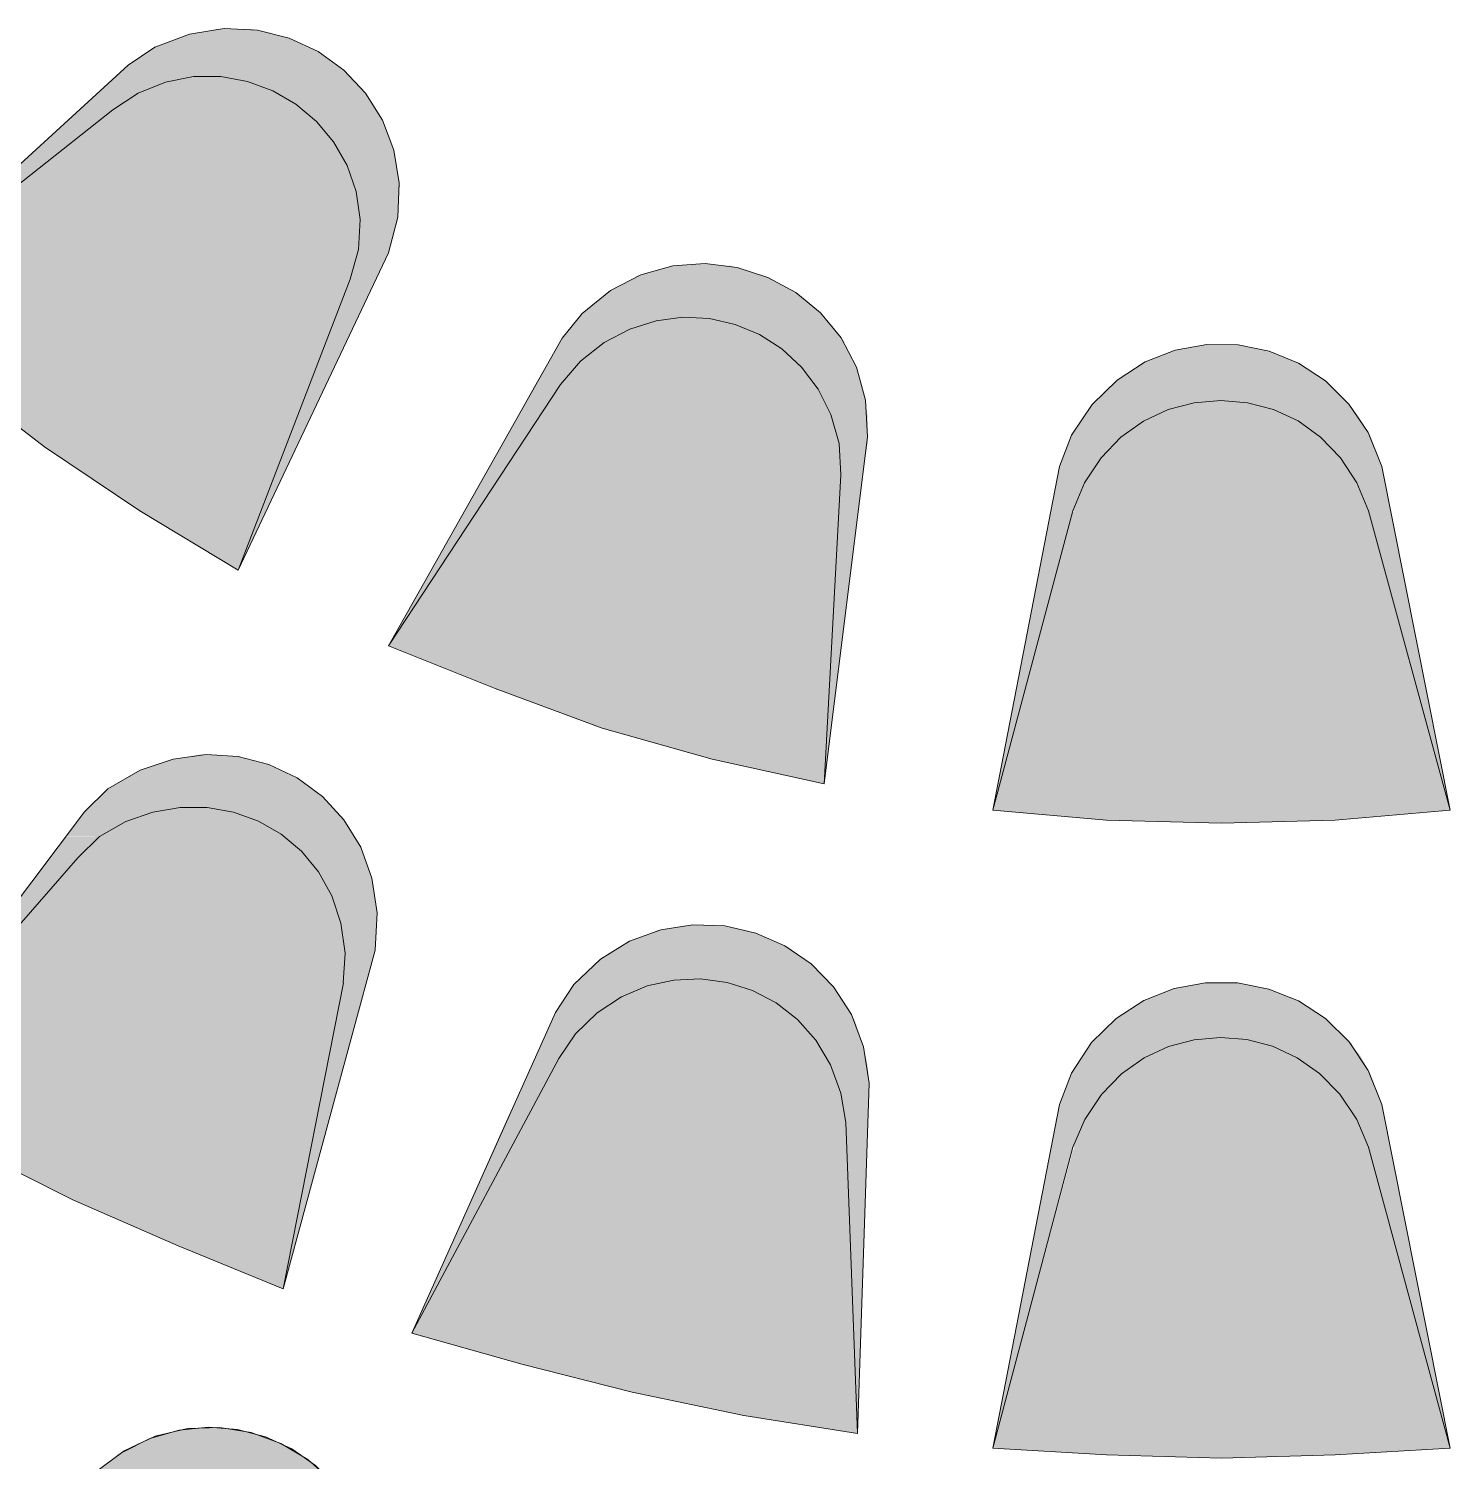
# Model space of a CAD drawing. Extents: x 0 to 245, y -13 to 205.
# Drawn here: x 136.17 to 162.16, y 55.71 to 81.9 of the extents above; entities that cross this region are included whole.
import ezdxf

# ---------------------------------------------------------------- set-up
doc = ezdxf.new("R2010")
doc.units = 0
doc.layers.add('FILL', color=8, linetype='Continuous')
doc.layers.add('GEOMETRY', color=7, linetype='Continuous')

msp = doc.modelspace()

# ---------------------------------------------------------------- hatches: boundary and pattern name
at = {"layer": 'FILL'}
for points in [[(140.001, 72.001), (142.748, 77.8), (142.917, 78.452), (142.946, 79.082), (142.849, 79.677), (142.639, 80.225), (142.329, 80.716), (141.932, 81.138), (141.462, 81.479), (140.931, 81.727), (140.354, 81.87), (139.744, 81.898), (139.113, 81.798), (138.475, 81.559), (137.987, 81.23)], [(138.964, 81.739), (138.475, 81.558), (141.283, 81.558)], [(139.054, 81.771), (138.963, 81.74), (140.886, 81.74)], [(138.964, 81.739), (140.887, 81.739), (141.283, 81.558)], [(139.603, 81.89), (139.054, 81.771), (140.703, 81.771)], [(139.054, 81.771), (140.702, 81.771), (140.886, 81.74)], [(139.665, 81.89), (139.603, 81.89), (140.276, 81.89)], [(139.603, 81.89), (140.276, 81.89), (140.703, 81.771)], [(138.384, 81.499), (137.988, 81.229), (141.801, 81.229)], [(138.474, 81.559), (138.383, 81.498), (141.434, 81.498)], [(138.384, 81.499), (141.435, 81.499), (141.801, 81.229)], [(138.474, 81.559), (141.283, 81.559), (141.434, 81.498)], [(133.225, 76.87), (137.987, 81.229)], [(137.987, 81.23), (137.894, 81.14), (141.923, 81.14)], [(137.987, 81.23), (141.8, 81.23), (141.923, 81.14)], [(137.651, 80.929), (137.436, 80.718), (138.17, 80.718)], [(137.743, 81.019), (137.651, 80.929), (138.687, 80.929)], [(137.651, 80.929), (138.687, 80.929), (138.17, 80.718)], [(142.045, 77.321), (142.199, 77.862), (142.228, 78.409), (142.155, 78.923), (141.991, 79.398), (141.745, 79.828), (141.43, 80.203), (141.056, 80.518), (140.633, 80.764), (140.173, 80.935), (139.685, 81.023), (139.182, 81.021), (138.673, 80.922), (138.17, 80.717), (137.712, 80.416)], [(137.894, 81.14), (137.743, 81.019), (142.044, 81.019)], [(137.743, 81.019), (139.238, 81.019), (138.687, 80.929)], [(137.894, 81.14), (141.922, 81.14), (142.044, 81.019)], [(138.659, 80.929), (138.597, 80.898), (140.306, 80.898)], [(139.147, 81.019), (138.659, 80.929), (140.214, 80.929)], [(138.659, 80.929), (140.215, 80.929), (140.306, 80.898)], [(139.208, 81.019), (139.147, 81.019), (139.757, 81.019)], [(139.147, 81.019), (139.756, 81.019), (140.214, 80.929)], [(139.238, 81.019), (142.045, 81.019)], [(139.238, 81.019), (142.045, 81.019)], [(139.787, 81.019), (140.337, 80.869), (142.168, 80.869)], [(139.787, 81.019), (142.045, 81.019), (142.168, 80.869)], [(137.437, 80.718), (137.101, 80.416), (137.711, 80.416)], [(137.437, 80.718), (138.169, 80.718), (137.711, 80.416)], [(138.139, 80.718), (138.078, 80.657), (140.826, 80.657)], [(138.597, 80.898), (138.139, 80.718), (140.733, 80.718)], [(138.139, 80.718), (140.733, 80.718), (140.826, 80.657)], [(138.597, 80.898), (140.306, 80.898), (140.733, 80.718)], [(140.337, 80.868), (140.764, 80.687), (142.351, 80.687)], [(140.337, 80.868), (142.168, 80.868), (142.351, 80.687)], [(140.763, 80.688), (140.855, 80.658), (142.381, 80.658)], [(140.763, 80.688), (142.35, 80.688), (142.381, 80.658)], [(133.225, 76.87), (137.711, 80.416)], [(137.101, 80.416), (133.714, 77.321), (133.805, 77.321)], [(137.101, 80.416), (137.711, 80.416), (133.805, 77.321)], [(138.079, 80.657), (137.682, 80.386), (141.222, 80.386)], [(138.079, 80.657), (140.826, 80.657), (141.222, 80.386)], [(140.855, 80.657), (141.312, 80.327), (142.565, 80.327)], [(140.855, 80.657), (142.381, 80.657), (142.565, 80.327)], [(137.59, 80.357), (137.102, 79.937), (141.68, 79.937)], [(137.681, 80.387), (137.589, 80.357), (141.283, 80.357)], [(137.59, 80.357), (141.283, 80.357), (141.68, 79.937)], [(137.681, 80.387), (141.221, 80.387), (141.283, 80.357)], [(141.313, 80.327), (141.434, 80.177), (142.656, 80.177)], [(141.313, 80.327), (142.565, 80.327), (142.656, 80.177)], [(141.434, 80.177), (141.679, 79.937), (142.747, 79.937)], [(141.434, 80.177), (142.656, 80.177), (142.747, 79.937)], [(137.101, 79.937), (136.492, 79.486), (141.955, 79.486)], [(137.101, 79.937), (141.679, 79.937), (141.955, 79.486)], [(141.679, 79.937), (141.862, 79.606), (142.87, 79.606)], [(141.679, 79.937), (142.747, 79.937), (142.87, 79.606)], [(136.492, 79.486), (135.85, 78.945), (142.137, 78.945)], [(136.492, 79.486), (141.955, 79.486), (142.137, 78.945)], [(141.862, 79.606), (141.955, 79.458), (142.871, 79.458)], [(141.862, 79.606), (142.871, 79.606), (142.871, 79.458)], [(141.955, 79.457), (142.137, 79.005), (142.961, 79.005)], [(141.955, 79.457), (142.871, 79.457), (142.961, 79.005)], [(135.85, 78.945), (135.178, 78.403), (142.227, 78.403)], [(135.85, 78.945), (142.136, 78.945), (142.227, 78.403)], [(142.136, 79.005), (142.136, 78.944), (142.931, 78.944)], [(142.136, 79.005), (142.96, 79.005), (142.931, 78.944)], [(142.136, 78.945), (142.227, 78.403), (142.9, 78.403)], [(142.136, 78.945), (142.931, 78.945), (142.9, 78.403)], [(135.178, 78.403), (134.476, 77.863), (142.199, 77.863)], [(135.178, 78.403), (142.227, 78.403), (142.199, 77.863)], [(142.23, 78.403), (142.199, 77.863), (142.748, 77.863)], [(142.23, 78.403), (142.9, 78.403)], [(142.23, 78.403), (142.9, 78.403)], [(142.23, 78.403), (142.9, 78.403), (142.748, 77.863)], [(134.476, 77.863), (133.805, 77.322), (142.044, 77.322)], [(134.476, 77.863), (142.199, 77.863), (142.044, 77.322)], [(142.199, 77.803), (142.045, 77.322), (142.503, 77.322)], [(142.199, 77.863), (142.199, 77.803), (142.748, 77.803)], [(142.199, 77.863), (142.748, 77.863), (142.748, 77.803)], [(142.199, 77.803), (142.748, 77.803), (142.503, 77.322)], [(150.714, 68.093), (151.507, 74.436), (151.469, 75.107), (151.302, 75.713), (151.022, 76.248), (150.647, 76.704), (150.194, 77.074), (149.68, 77.352), (149.123, 77.531), (148.539, 77.603), (147.947, 77.562), (147.362, 77.4), (146.804, 77.112), (146.288, 76.69), (145.922, 76.239)], [(147.844, 77.532), (147.294, 77.38), (149.615, 77.38)], [(147.905, 77.562), (147.844, 77.533), (149.126, 77.533)], [(147.844, 77.532), (149.125, 77.532), (149.615, 77.38)], [(148.515, 77.591), (147.905, 77.562), (149.003, 77.562)], [(147.905, 77.562), (149.004, 77.562), (149.126, 77.533)], [(133.805, 77.321), (133.225, 76.87), (141.892, 76.87)], [(133.805, 77.321), (142.044, 77.321), (141.892, 76.87)], [(140.001, 72.001), (142.045, 77.321)], [(142.045, 77.321), (141.893, 76.87), (142.289, 76.87)], [(142.045, 77.321), (142.503, 77.321), (142.289, 76.87)], [(147.264, 77.351), (146.777, 77.08), (150.163, 77.08)], [(147.264, 77.351), (149.705, 77.351), (150.163, 77.08)], [(147.295, 77.38), (147.265, 77.351), (149.706, 77.351)], [(147.295, 77.38), (149.615, 77.38), (149.706, 77.351)], [(146.715, 77.052), (146.288, 76.69), (150.653, 76.69)], [(146.777, 77.079), (146.715, 77.052), (150.225, 77.052)], [(146.715, 77.052), (150.226, 77.052), (150.653, 76.69)], [(146.777, 77.079), (150.164, 77.079), (150.225, 77.052)], [(133.225, 76.87), (134.812, 75.517), (136.459, 74.255), (138.2, 73.082), (140, 72.001)], [(133.225, 76.87), (134.812, 75.517), (141.343, 75.517)], [(133.225, 76.87), (141.892, 76.87), (141.343, 75.517)], [(141.892, 76.87), (142.288, 76.87), (140, 72.001)], [(151.018, 73.743), (150.989, 74.315), (150.834, 74.844), (150.6, 75.31), (150.297, 75.712), (149.936, 76.046), (149.528, 76.307), (149.084, 76.493), (148.614, 76.599), (148.129, 76.622), (147.64, 76.56), (147.158, 76.407), (146.694, 76.161), (146.257, 75.817), (145.891, 75.396)], [(146.196, 76.57), (146.074, 76.42), (147.174, 76.42)], [(146.228, 76.628), (146.196, 76.569), (147.722, 76.569)], [(146.196, 76.57), (147.722, 76.57), (147.174, 76.42)], [(146.258, 76.66), (146.228, 76.628), (150.714, 76.628)], [(146.228, 76.628), (148.272, 76.628), (147.722, 76.569)], [(146.288, 76.69), (146.258, 76.661), (150.683, 76.661)], [(146.258, 76.66), (150.683, 76.66), (150.714, 76.628)], [(146.288, 76.69), (150.653, 76.69), (150.683, 76.661)], [(147.662, 76.57), (147.142, 76.389), (149.309, 76.389)], [(148.241, 76.628), (147.662, 76.569), (148.76, 76.569)], [(147.662, 76.57), (148.79, 76.57)], [(147.662, 76.57), (148.79, 76.57)], [(147.662, 76.57), (148.79, 76.57), (149.309, 76.389)], [(148.272, 76.628), (148.668, 76.569), (150.743, 76.569)], [(148.272, 76.628), (150.713, 76.628), (150.743, 76.569)], [(148.668, 76.57), (150.775, 76.57)], [(148.668, 76.57), (150.775, 76.57)], [(148.822, 76.57), (149.341, 76.389), (150.897, 76.389)], [(148.822, 76.57), (150.775, 76.57), (150.897, 76.389)], [(142.748, 70.616), (145.922, 76.238)], [(145.922, 76.238), (145.861, 76.147), (146.685, 76.147)], [(146.074, 76.419), (145.922, 76.238), (146.806, 76.238)], [(145.922, 76.238), (146.807, 76.238), (146.685, 76.147)], [(146.074, 76.419), (147.174, 76.419), (146.806, 76.238)], [(147.142, 76.389), (146.655, 76.148), (149.797, 76.148)], [(147.142, 76.389), (149.34, 76.389)], [(147.142, 76.389), (149.34, 76.389)], [(147.142, 76.389), (149.34, 76.389), (149.797, 76.148)], [(149.341, 76.389), (149.737, 76.179), (151.08, 76.179)], [(149.341, 76.389), (150.898, 76.389), (151.08, 76.179)], [(145.861, 76.148), (145.677, 75.818), (146.257, 75.818)], [(145.861, 76.148), (146.684, 76.148), (146.257, 75.818)], [(146.623, 76.118), (146.227, 75.788), (150.226, 75.788)], [(146.655, 76.148), (146.623, 76.119), (149.829, 76.119)], [(146.623, 76.118), (149.829, 76.118), (150.226, 75.788)], [(146.655, 76.148), (149.798, 76.148), (149.829, 76.119)], [(149.737, 76.179), (149.829, 76.118), (151.08, 76.118)], [(149.737, 76.179), (151.08, 76.179), (151.08, 76.118)], [(149.829, 76.118), (150.256, 75.759), (151.263, 75.759)], [(149.829, 76.118), (151.08, 76.118), (151.263, 75.759)], [(162.159, 67.611), (160.908, 73.894), (160.655, 74.513), (160.305, 75.036), (159.876, 75.46), (159.385, 75.783), (158.848, 76.003), (158.282, 76.117), (157.705, 76.124), (157.132, 76.02), (156.582, 75.805), (156.07, 75.475), (155.614, 75.029), (155.231, 74.465), (155.016, 73.894)], [(157.062, 75.999), (156.481, 75.759), (159.441, 75.759)], [(157.062, 75.999), (158.862, 75.999), (159.441, 75.759)], [(157.672, 76.118), (157.063, 75.998), (158.862, 75.998)], [(157.672, 76.118), (158.283, 76.118), (158.862, 75.998)], [(145.677, 75.818), (145.433, 75.397), (145.891, 75.397)], [(145.677, 75.818), (146.257, 75.818), (145.891, 75.397)], [(146.228, 75.759), (145.861, 75.337), (150.591, 75.337)], [(146.228, 75.788), (146.228, 75.759), (150.255, 75.759)], [(146.228, 75.788), (150.225, 75.788), (150.255, 75.759)], [(146.228, 75.759), (150.255, 75.759), (150.591, 75.337)], [(150.255, 75.759), (150.346, 75.638), (151.323, 75.638)], [(150.255, 75.759), (151.262, 75.759), (151.323, 75.638)], [(156.481, 75.759), (155.994, 75.397), (159.93, 75.397)], [(156.481, 75.759), (159.441, 75.759), (159.93, 75.397)], [(134.813, 75.518), (136.459, 74.255), (140.855, 74.255)], [(134.813, 75.518), (141.343, 75.518), (140.855, 74.255)], [(150.346, 75.638), (150.591, 75.337), (151.414, 75.337)], [(150.346, 75.638), (151.324, 75.638), (151.414, 75.337)], [(142.748, 70.616), (145.892, 75.396)], [(145.433, 75.397), (144.516, 73.744), (144.823, 73.744)], [(145.433, 75.397), (145.891, 75.397), (144.823, 73.744)], [(145.861, 75.337), (145.525, 74.825), (150.836, 74.825)], [(145.861, 75.337), (150.591, 75.337)], [(145.861, 75.337), (150.591, 75.337)], [(145.861, 75.337), (150.591, 75.337), (150.836, 74.825)], [(150.591, 75.337), (150.742, 75.036), (151.475, 75.036)], [(150.591, 75.337), (151.414, 75.337), (151.475, 75.036)], [(155.994, 75.397), (155.687, 75.096), (160.236, 75.096)], [(155.994, 75.397), (159.931, 75.397), (160.236, 75.096)], [(150.743, 75.036), (150.836, 74.825), (151.507, 74.825)], [(150.743, 75.036), (151.475, 75.036), (151.507, 74.825)], [(160.663, 73.082), (160.45, 73.593), (160.15, 74.055), (159.787, 74.433), (159.375, 74.727), (158.924, 74.936), (158.449, 75.061), (157.961, 75.103), (157.474, 75.06), (156.999, 74.934), (156.548, 74.724), (156.136, 74.431), (155.774, 74.054), (155.474, 73.593), (155.261, 73.082)], [(155.566, 74.976), (155.444, 74.765), (156.633, 74.765)], [(155.688, 75.096), (155.566, 74.976), (157.154, 74.976)], [(155.566, 74.976), (157.123, 74.976)], [(155.566, 74.976), (157.154, 74.976), (157.123, 74.976)], [(155.566, 74.976), (157.123, 74.976), (156.633, 74.765)], [(155.688, 75.096), (157.671, 75.096), (157.154, 74.976)], [(157.123, 74.976), (156.665, 74.765), (159.29, 74.765)], [(157.183, 74.976), (157.122, 74.976), (158.8, 74.976)], [(157.123, 74.976), (158.801, 74.976), (159.29, 74.765)], [(157.183, 74.976), (158.8, 74.976)], [(157.672, 75.096), (157.184, 74.976), (158.772, 74.976)], [(158.221, 75.096), (157.671, 75.096), (158.251, 75.096)], [(157.672, 75.096), (158.252, 75.096), (158.772, 74.976)], [(158.252, 75.096), (158.801, 74.976), (160.358, 74.976)], [(158.252, 75.096), (160.236, 75.096), (160.358, 74.976)], [(158.801, 74.976), (160.359, 74.976)], [(158.801, 74.976), (160.359, 74.976)], [(158.832, 74.976), (159.29, 74.765), (160.51, 74.765)], [(158.832, 74.976), (160.358, 74.976), (160.51, 74.765)], [(145.525, 74.825), (145.189, 74.315), (150.989, 74.315)], [(145.525, 74.825), (150.836, 74.825), (150.989, 74.315)], [(150.836, 74.825), (150.958, 74.435), (151.507, 74.435)], [(150.836, 74.825), (151.507, 74.825), (151.507, 74.435)], [(155.444, 74.765), (155.231, 74.464), (156.176, 74.464)], [(155.444, 74.765), (156.633, 74.765), (156.176, 74.464)], [(156.603, 74.737), (156.176, 74.465), (159.747, 74.465)], [(156.665, 74.765), (156.603, 74.737), (159.32, 74.737)], [(156.603, 74.737), (159.32, 74.737), (159.747, 74.465)], [(156.665, 74.765), (159.29, 74.765), (159.32, 74.737)], [(159.29, 74.765), (159.747, 74.464), (160.694, 74.464)], [(159.29, 74.765), (160.51, 74.765), (160.694, 74.464)], [(150.958, 74.436), (150.989, 74.316), (151.507, 74.316)], [(150.958, 74.436), (151.507, 74.436), (151.507, 74.316)], [(155.231, 74.464), (155.078, 74.074), (155.78, 74.074)], [(155.231, 74.464), (156.176, 74.464)], [(155.231, 74.464), (156.176, 74.464)], [(155.231, 74.464), (156.176, 74.464), (155.78, 74.074)], [(156.146, 74.436), (155.78, 74.075), (160.143, 74.075)], [(156.176, 74.464), (156.146, 74.436), (159.777, 74.436)], [(156.146, 74.436), (159.777, 74.436), (160.143, 74.075)], [(156.176, 74.464), (159.746, 74.464), (159.777, 74.436)], [(159.747, 74.464), (160.694, 74.464)], [(159.747, 74.464), (160.694, 74.464)], [(159.778, 74.464), (160.143, 74.074), (160.846, 74.074)], [(159.778, 74.464), (160.694, 74.464), (160.846, 74.074)], [(136.46, 74.255), (138.2, 73.082), (140.398, 73.082)], [(136.46, 74.255), (140.856, 74.255), (140.398, 73.082)], [(145.189, 74.316), (144.823, 73.744), (151.018, 73.744)], [(145.189, 74.316), (150.989, 74.316), (151.018, 73.744)], [(150.989, 74.316), (151.018, 73.744), (151.415, 73.744)], [(150.989, 74.316), (151.507, 74.316), (151.415, 73.744)], [(153.795, 67.611), (155.017, 73.894)], [(155.016, 73.894), (154.955, 73.593), (155.473, 73.593)], [(155.078, 74.074), (155.016, 73.893), (155.659, 73.893)], [(155.016, 73.894), (155.659, 73.894), (155.473, 73.593)], [(155.078, 74.074), (155.78, 74.074), (155.659, 73.893)], [(155.749, 74.015), (155.474, 73.593), (160.45, 73.593)], [(155.78, 74.074), (155.749, 74.014), (160.175, 74.014)], [(155.749, 74.015), (160.175, 74.015), (160.45, 73.593)], [(155.78, 74.074), (160.143, 74.074), (160.175, 74.014)], [(160.143, 74.074), (160.266, 73.893), (160.908, 73.893)], [(160.143, 74.074), (160.846, 74.074), (160.908, 73.893)], [(160.266, 73.894), (160.45, 73.593), (160.967, 73.593)], [(160.266, 73.894), (160.908, 73.894), (160.967, 73.593)], [(144.517, 73.743), (144.823, 73.743), (142.747, 70.616)], [(144.823, 73.743), (142.748, 70.616), (150.836, 70.616)], [(144.823, 73.743), (151.018, 73.743), (150.836, 70.616)], [(150.714, 68.093), (151.019, 73.743)], [(151.018, 73.743), (150.835, 70.616), (151.018, 70.616)], [(151.018, 73.743), (151.414, 73.743), (151.018, 70.616)], [(154.956, 73.593), (154.865, 73.082), (155.261, 73.082)], [(154.956, 73.593), (155.474, 73.593), (155.261, 73.082)], [(155.473, 73.593), (155.444, 73.564), (160.48, 73.564)], [(155.473, 73.593), (160.45, 73.593), (160.48, 73.564)], [(160.45, 73.593), (160.663, 73.082), (161.059, 73.082)], [(160.45, 73.593), (160.968, 73.593), (161.059, 73.082)], [(155.444, 73.564), (155.292, 73.083), (160.663, 73.083)], [(155.444, 73.564), (160.48, 73.564), (160.663, 73.083)], [(138.2, 73.082), (140.398, 73.082), (140.001, 72.001)], [(153.795, 67.611), (155.261, 73.083)], [(154.865, 73.082), (155.261, 73.082), (153.795, 67.61)], [(155.292, 73.082), (155.261, 73.052), (160.663, 73.052)], [(155.292, 73.082), (160.663, 73.082), (160.663, 73.052)], [(162.159, 67.611), (160.663, 73.083)], [(160.663, 73.082), (161.059, 73.082), (162.159, 67.61)], [(155.26, 73.052), (153.794, 67.611), (162.158, 67.611)], [(155.26, 73.052), (160.662, 73.052), (162.158, 67.611)], [(142.748, 70.616), (144.701, 69.837), (146.655, 69.114), (148.668, 68.544), (150.714, 68.093)], [(142.748, 70.616), (144.701, 69.837), (150.805, 69.837)], [(142.748, 70.616), (150.836, 70.616), (150.805, 69.837)], [(150.836, 70.616), (151.019, 70.616), (150.714, 68.093)], [(144.701, 69.837), (146.655, 69.114), (150.775, 69.114)], [(144.701, 69.837), (150.805, 69.837), (150.775, 69.114)], [(146.655, 69.114), (148.668, 68.544), (150.743, 68.544)], [(146.655, 69.114), (150.775, 69.114), (150.743, 68.544)], [(140.826, 58.863), (142.504, 65.055), (142.539, 65.738), (142.446, 66.368), (142.24, 66.938), (141.934, 67.438), (141.543, 67.862), (141.082, 68.201), (140.563, 68.447), (140.002, 68.592), (139.413, 68.628), (138.811, 68.547), (138.208, 68.341), (137.62, 68.001), (137.193, 67.582)], [(139.33, 68.634), (139.147, 68.603), (139.94, 68.603)], [(138.507, 68.452), (138.139, 68.304), (140.826, 68.304)], [(138.719, 68.515), (138.506, 68.453), (140.549, 68.453)], [(138.507, 68.452), (140.549, 68.452), (140.826, 68.304)], [(139.147, 68.603), (138.719, 68.515), (140.214, 68.515)], [(138.719, 68.515), (140.214, 68.515), (140.549, 68.453)], [(139.147, 68.603), (139.941, 68.603), (140.214, 68.515)], [(148.668, 68.544), (150.743, 68.544), (150.714, 68.093)], [(137.926, 68.183), (137.62, 68.001), (141.344, 68.001)], [(138.139, 68.304), (137.925, 68.183), (141.099, 68.183)], [(137.926, 68.183), (141.1, 68.183), (141.344, 68.001)], [(138.139, 68.304), (140.826, 68.304), (141.099, 68.183)], [(137.62, 68.001), (137.437, 67.823), (141.588, 67.823)], [(137.62, 68.001), (141.344, 68.001), (141.588, 67.823)], [(133.317, 62.441), (137.193, 67.583)], [(141.922, 64.455), (141.954, 64.997), (141.879, 65.549), (141.714, 66.047), (141.47, 66.486), (141.158, 66.863), (140.788, 67.172), (140.37, 67.411), (139.916, 67.575), (139.436, 67.66), (138.941, 67.663), (138.441, 67.578), (137.946, 67.402), (137.467, 67.13), (137.07, 66.739)], [(137.193, 67.582), (137.071, 67.401), (137.956, 67.401)], [(137.224, 67.582), (137.193, 67.582), (138.413, 67.582)], [(137.193, 67.582), (138.414, 67.582), (137.956, 67.401)], [(137.224, 67.582), (138.474, 67.582), (138.413, 67.582)], [(137.254, 67.642), (137.225, 67.581), (138.475, 67.581)], [(137.285, 67.671), (137.254, 67.642), (138.841, 67.642)], [(137.254, 67.642), (138.841, 67.642), (138.475, 67.581)], [(137.437, 67.823), (137.285, 67.671), (141.709, 67.671)], [(137.285, 67.671), (139.025, 67.671), (138.841, 67.642)], [(137.437, 67.823), (141.587, 67.823), (141.709, 67.671)], [(138.444, 67.582), (138.26, 67.522), (140.092, 67.522)], [(138.872, 67.642), (138.444, 67.581), (139.849, 67.581)], [(138.444, 67.582), (139.848, 67.582), (140.092, 67.522)], [(138.994, 67.671), (138.872, 67.642), (139.543, 67.642)], [(138.872, 67.642), (139.543, 67.642), (139.849, 67.581)], [(139.025, 67.671), (139.574, 67.642), (141.74, 67.642)], [(139.025, 67.671), (141.71, 67.671), (141.74, 67.642)], [(139.574, 67.642), (140.122, 67.523), (141.862, 67.523)], [(139.574, 67.642), (141.74, 67.642), (141.862, 67.523)], [(153.794, 67.61), (155.871, 67.43), (157.976, 67.372), (160.053, 67.43), (162.159, 67.61)], [(153.795, 67.611), (155.872, 67.431), (160.053, 67.431)], [(153.795, 67.611), (162.159, 67.611), (160.053, 67.431)], [(137.071, 67.402), (136.858, 67.131), (137.467, 67.131)], [(137.071, 67.402), (137.956, 67.402), (137.467, 67.131)], [(137.894, 67.402), (137.743, 67.281), (140.611, 67.281)], [(138.26, 67.523), (137.894, 67.402), (140.398, 67.402)], [(137.894, 67.402), (140.398, 67.402), (140.611, 67.281)], [(138.26, 67.523), (140.092, 67.523), (140.398, 67.402)], [(140.122, 67.523), (140.429, 67.373), (141.986, 67.373)], [(140.122, 67.523), (141.862, 67.523), (141.986, 67.373)], [(140.428, 67.372), (140.611, 67.28), (142.044, 67.28)], [(140.428, 67.372), (141.986, 67.372), (142.044, 67.28)], [(155.872, 67.431), (160.053, 67.431), (157.976, 67.372)], [(136.858, 67.13), (136.552, 66.739), (137.071, 66.739)], [(136.858, 67.13), (137.467, 67.13), (137.071, 66.739)], [(137.437, 67.101), (137.285, 66.951), (141.039, 66.951)], [(137.743, 67.28), (137.436, 67.1), (140.887, 67.1)], [(137.437, 67.101), (140.886, 67.101), (141.039, 66.951)], [(137.743, 67.28), (140.611, 67.28), (140.887, 67.1)], [(140.611, 67.28), (141.069, 66.95), (142.227, 66.95)], [(140.611, 67.28), (142.045, 67.28), (142.227, 66.95)], [(137.285, 66.95), (137.041, 66.709), (141.283, 66.709)], [(137.285, 66.95), (141.039, 66.95), (141.283, 66.709)], [(141.069, 66.95), (141.161, 66.829), (142.289, 66.829)], [(141.069, 66.95), (142.23, 66.95), (142.289, 66.829)], [(141.161, 66.829), (141.434, 66.53), (142.382, 66.53)], [(141.161, 66.829), (142.289, 66.829), (142.382, 66.53)], [(133.317, 62.441), (137.071, 66.74)], [(136.552, 66.739), (134.812, 64.455), (135.056, 64.455)], [(136.552, 66.739), (137.071, 66.739), (135.056, 64.455)], [(136.888, 66.56), (136.492, 66.08), (141.709, 66.08)], [(137.041, 66.709), (136.888, 66.56), (141.435, 66.56)], [(136.888, 66.56), (141.434, 66.56), (141.709, 66.08)], [(137.041, 66.709), (141.283, 66.709), (141.435, 66.56)], [(141.434, 66.53), (141.587, 66.259), (142.472, 66.259)], [(141.434, 66.53), (142.381, 66.53), (142.472, 66.259)], [(136.492, 66.079), (136.033, 65.537), (141.892, 65.537)], [(136.492, 66.079), (141.71, 66.079), (141.892, 65.537)], [(141.588, 66.259), (141.71, 66.049), (142.503, 66.049)], [(141.588, 66.259), (142.473, 66.259), (142.503, 66.049)], [(141.71, 66.049), (141.832, 65.657), (142.534, 65.657)], [(141.71, 66.049), (142.503, 66.049), (142.534, 65.657)], [(136.033, 65.537), (135.546, 64.997), (141.955, 64.997)], [(136.033, 65.537), (141.892, 65.537), (141.955, 64.997)], [(141.832, 65.657), (141.893, 65.537), (142.534, 65.537)], [(141.832, 65.657), (142.534, 65.657), (142.534, 65.537)], [(141.892, 65.537), (141.954, 65.056), (142.502, 65.056)], [(141.892, 65.537), (142.534, 65.537), (142.502, 65.056)], [(151.324, 56.219), (151.537, 62.621), (151.433, 63.286), (151.21, 63.875), (150.884, 64.383), (150.472, 64.804), (149.992, 65.133), (149.461, 65.366), (148.894, 65.496), (148.31, 65.518), (147.725, 65.427), (147.156, 65.218), (146.621, 64.886), (146.135, 64.425), (145.8, 63.914)], [(148.179, 65.507), (147.661, 65.417), (149.28, 65.417)], [(148.272, 65.507), (148.179, 65.507), (148.881, 65.507)], [(148.179, 65.507), (148.881, 65.507), (149.28, 65.417)], [(147.54, 65.357), (147.081, 65.176), (149.89, 65.176)], [(147.662, 65.417), (147.54, 65.356), (149.462, 65.356)], [(147.54, 65.357), (149.462, 65.357), (149.89, 65.176)], [(147.662, 65.417), (149.28, 65.417), (149.462, 65.356)], [(135.546, 64.997), (135.057, 64.455), (141.923, 64.455)], [(135.546, 64.997), (141.955, 64.997), (141.923, 64.455)], [(141.955, 64.997), (141.923, 64.455), (142.321, 64.455)], [(141.955, 65.056), (141.955, 64.997), (142.473, 64.997)], [(141.955, 65.056), (142.503, 65.056), (142.473, 64.997)], [(141.955, 64.997), (142.473, 64.997), (142.321, 64.455)], [(146.99, 65.117), (146.563, 64.846), (150.408, 64.846)], [(147.081, 65.176), (146.99, 65.117), (150.042, 65.117)], [(146.99, 65.117), (150.042, 65.117), (150.408, 64.846)], [(147.081, 65.176), (149.89, 65.176), (150.042, 65.117)], [(146.471, 64.755), (146.227, 64.517), (150.742, 64.517)], [(146.563, 64.846), (146.471, 64.755), (150.531, 64.755)], [(146.471, 64.755), (150.531, 64.755), (150.742, 64.517)], [(146.563, 64.846), (150.408, 64.846), (150.531, 64.755)], [(135.056, 64.455), (133.317, 62.44), (141.527, 62.44)], [(135.056, 64.455), (141.922, 64.455), (141.527, 62.44)], [(140.826, 58.863), (141.923, 64.455)], [(141.922, 64.455), (141.526, 62.44), (141.8, 62.44)], [(141.922, 64.455), (142.32, 64.455), (141.8, 62.44)], [(151.111, 61.901), (151.018, 62.441), (150.83, 62.959), (150.562, 63.408), (150.228, 63.785), (149.837, 64.088), (149.404, 64.315), (148.939, 64.462), (148.455, 64.526), (147.964, 64.506), (147.477, 64.398), (147.007, 64.2), (146.566, 63.909), (146.166, 63.523), (145.861, 63.074)], [(146.228, 64.517), (146.134, 64.425), (147.57, 64.425)], [(146.228, 64.517), (148.028, 64.517)], [(146.228, 64.517), (148.12, 64.517), (148.028, 64.517)], [(146.228, 64.517), (148.028, 64.517), (147.57, 64.425)], [(148.028, 64.517), (147.54, 64.425), (149.095, 64.425)], [(148.089, 64.517), (148.028, 64.517), (148.638, 64.517)], [(148.028, 64.517), (148.637, 64.517), (149.095, 64.425)], [(148.12, 64.517), (150.775, 64.517)], [(148.12, 64.517), (150.775, 64.517)], [(148.668, 64.517), (149.219, 64.396), (150.866, 64.396)], [(148.668, 64.517), (150.775, 64.517), (150.866, 64.396)], [(162.159, 55.948), (160.908, 62.23), (160.66, 62.855), (160.311, 63.38), (159.88, 63.804), (159.383, 64.125), (158.84, 64.342), (158.268, 64.453), (157.685, 64.457), (157.108, 64.351), (156.557, 64.135), (156.048, 63.805), (155.6, 63.362), (155.231, 62.802), (155.016, 62.23)], [(157.672, 64.455), (157.063, 64.334), (158.862, 64.334)], [(157.672, 64.455), (158.283, 64.455), (158.862, 64.334)], [(146.012, 64.216), (145.799, 63.914), (146.562, 63.914)], [(146.134, 64.425), (146.012, 64.216), (147.05, 64.216)], [(146.012, 64.216), (147.05, 64.216), (146.562, 63.914)], [(146.134, 64.425), (147.57, 64.425)], [(146.134, 64.425), (147.57, 64.425)], [(146.134, 64.425), (147.57, 64.425), (147.05, 64.216)], [(147.021, 64.216), (146.959, 64.155), (149.706, 64.155)], [(147.478, 64.396), (147.021, 64.216), (149.615, 64.216)], [(147.021, 64.216), (149.615, 64.216), (149.706, 64.155)], [(147.54, 64.425), (147.478, 64.396), (149.187, 64.396)], [(147.478, 64.396), (149.188, 64.396), (149.615, 64.216)], [(147.54, 64.425), (149.096, 64.425), (149.187, 64.396)], [(149.218, 64.396), (149.37, 64.304), (150.926, 64.304)], [(149.218, 64.396), (150.865, 64.396), (150.926, 64.304)], [(149.371, 64.304), (149.706, 64.156), (151.049, 64.156)], [(149.371, 64.304), (150.927, 64.304), (151.049, 64.156)], [(157.062, 64.334), (156.481, 64.095), (159.441, 64.095)], [(157.062, 64.334), (158.862, 64.334), (159.441, 64.095)], [(143.174, 58.052), (145.799, 63.914)], [(145.799, 63.914), (145.617, 63.524), (146.165, 63.524)], [(145.799, 63.914), (146.562, 63.914)], [(145.799, 63.914), (146.562, 63.914)], [(145.799, 63.914), (146.562, 63.914), (146.165, 63.524)], [(146.96, 64.155), (146.533, 63.884), (150.103, 63.884)], [(146.96, 64.155), (149.706, 64.155), (150.103, 63.884)], [(149.706, 64.155), (150.164, 63.823), (151.232, 63.823)], [(149.706, 64.155), (151.049, 64.155), (151.232, 63.823)], [(156.481, 64.095), (155.994, 63.764), (159.93, 63.764)], [(156.481, 64.095), (159.441, 64.095), (159.93, 63.764)], [(146.502, 63.855), (146.135, 63.494), (150.501, 63.494)], [(146.533, 63.884), (146.502, 63.855), (150.164, 63.855)], [(146.502, 63.855), (150.164, 63.855), (150.501, 63.494)], [(146.533, 63.884), (150.102, 63.884), (150.164, 63.855)], [(150.164, 63.823), (150.194, 63.794), (151.263, 63.794)], [(150.164, 63.823), (151.232, 63.823), (151.263, 63.794)], [(150.194, 63.794), (150.562, 63.433), (151.385, 63.433)], [(150.194, 63.794), (151.262, 63.794), (151.385, 63.433)], [(155.994, 63.764), (155.687, 63.433), (160.236, 63.433)], [(155.994, 63.764), (159.931, 63.764), (160.236, 63.433)], [(145.617, 63.525), (145.433, 63.074), (145.861, 63.074)], [(145.617, 63.525), (146.166, 63.525), (145.861, 63.074)], [(146.103, 63.433), (145.83, 63.043), (150.804, 63.043)], [(146.134, 63.493), (146.103, 63.432), (150.53, 63.432)], [(146.103, 63.433), (150.531, 63.433), (150.804, 63.043)], [(146.134, 63.493), (150.5, 63.493), (150.53, 63.432)], [(150.562, 63.433), (150.682, 63.224), (151.447, 63.224)], [(150.562, 63.433), (151.384, 63.433), (151.447, 63.224)], [(160.663, 61.449), (160.45, 61.96), (160.138, 62.42), (159.77, 62.796), (159.357, 63.087), (158.909, 63.295), (158.44, 63.419), (157.959, 63.459), (157.478, 63.416), (157.009, 63.29), (156.562, 63.082), (156.15, 62.79), (155.784, 62.416), (155.475, 61.96), (155.261, 61.449)], [(155.688, 63.433), (155.566, 63.345), (157.154, 63.345)], [(155.688, 63.433), (157.671, 63.433), (157.154, 63.345)], [(157.672, 63.433), (157.184, 63.345), (158.772, 63.345)], [(158.221, 63.433), (157.671, 63.433), (158.251, 63.433)], [(157.672, 63.433), (158.252, 63.433), (158.772, 63.345)], [(158.252, 63.433), (158.801, 63.345), (160.358, 63.345)], [(158.252, 63.433), (160.236, 63.433), (160.358, 63.345)], [(150.682, 63.224), (150.835, 62.953), (151.506, 62.953)], [(150.682, 63.224), (151.447, 63.224), (151.506, 62.953)], [(155.444, 63.132), (155.231, 62.802), (156.176, 62.802)], [(155.566, 63.313), (155.444, 63.132), (156.633, 63.132)], [(155.444, 63.132), (156.633, 63.132), (156.176, 62.802)], [(155.566, 63.345), (155.566, 63.313), (157.123, 63.313)], [(155.566, 63.345), (157.154, 63.345), (157.123, 63.313)], [(155.566, 63.313), (157.123, 63.313), (156.633, 63.132)], [(156.665, 63.132), (156.603, 63.103), (159.32, 63.103)], [(157.123, 63.313), (156.665, 63.132), (159.29, 63.132)], [(156.665, 63.132), (159.29, 63.132), (159.32, 63.103)], [(157.183, 63.345), (157.122, 63.313), (158.8, 63.313)], [(157.123, 63.313), (158.801, 63.313), (159.29, 63.132)], [(157.183, 63.345), (158.771, 63.345), (158.8, 63.313)], [(158.801, 63.345), (158.832, 63.313), (160.359, 63.313)], [(158.801, 63.345), (160.359, 63.345), (160.359, 63.313)], [(158.832, 63.313), (159.29, 63.132), (160.51, 63.132)], [(158.832, 63.313), (160.358, 63.313), (160.51, 63.132)], [(159.29, 63.132), (159.747, 62.802), (160.694, 62.802)], [(159.29, 63.132), (160.51, 63.132), (160.694, 62.802)], [(143.174, 58.052), (145.861, 63.073)], [(145.433, 63.073), (144.883, 61.9), (145.249, 61.9)], [(145.433, 63.073), (145.861, 63.073), (145.249, 61.9)], [(145.799, 62.983), (145.525, 62.441), (151.018, 62.441)], [(145.799, 62.983), (150.835, 62.983), (151.018, 62.441)], [(145.83, 63.043), (145.8, 62.982), (150.836, 62.982)], [(145.83, 63.043), (150.805, 63.043), (150.836, 62.982)], [(150.836, 62.952), (150.958, 62.621), (151.537, 62.621)], [(150.836, 62.952), (151.507, 62.952), (151.537, 62.621)], [(156.603, 63.103), (156.176, 62.802), (159.747, 62.802)], [(156.603, 63.103), (159.32, 63.103), (159.747, 62.802)], [(150.958, 62.621), (151.019, 62.44), (151.537, 62.44)], [(150.958, 62.621), (151.537, 62.621), (151.537, 62.44)], [(155.231, 62.802), (155.078, 62.411), (155.78, 62.411)], [(155.231, 62.802), (156.176, 62.802)], [(155.231, 62.802), (156.176, 62.802)], [(155.231, 62.802), (156.176, 62.802), (155.78, 62.411)], [(156.146, 62.773), (155.78, 62.412), (160.143, 62.412)], [(156.176, 62.802), (156.146, 62.773), (159.777, 62.773)], [(156.146, 62.773), (159.777, 62.773), (160.143, 62.412)], [(156.176, 62.802), (159.746, 62.802), (159.777, 62.773)], [(159.747, 62.802), (160.694, 62.802)], [(159.747, 62.802), (160.694, 62.802)], [(159.778, 62.802), (160.143, 62.411), (160.846, 62.411)], [(159.778, 62.802), (160.694, 62.802), (160.846, 62.411)], [(133.317, 62.441), (135.118, 61.42), (136.98, 60.488), (138.902, 59.646), (140.826, 58.864)], [(133.317, 62.441), (135.118, 61.42), (141.343, 61.42)], [(133.317, 62.441), (141.527, 62.441), (141.343, 61.42)], [(141.527, 62.441), (141.8, 62.441), (140.826, 58.864)], [(145.525, 62.441), (145.25, 61.901), (151.111, 61.901)], [(145.525, 62.441), (151.018, 62.441), (151.111, 61.901)], [(151.018, 62.441), (151.111, 61.901), (151.506, 61.901)], [(151.018, 62.441), (151.537, 62.441), (151.506, 61.901)], [(155.078, 62.411), (155.016, 62.23), (155.659, 62.23)], [(155.078, 62.411), (155.78, 62.411), (155.659, 62.23)], [(155.749, 62.382), (155.474, 61.96), (160.45, 61.96)], [(155.78, 62.411), (155.749, 62.382), (160.175, 62.382)], [(155.749, 62.382), (160.175, 62.382), (160.45, 61.96)], [(155.78, 62.411), (160.143, 62.411), (160.175, 62.382)], [(160.143, 62.411), (160.266, 62.23), (160.908, 62.23)], [(160.143, 62.411), (160.846, 62.411), (160.908, 62.23)], [(153.795, 55.948), (155.017, 62.23)], [(155.016, 62.231), (154.955, 61.96), (155.473, 61.96)], [(155.016, 62.231), (155.659, 62.231), (155.473, 61.96)], [(160.266, 62.231), (160.45, 61.96), (160.967, 61.96)], [(160.266, 62.231), (160.908, 62.231), (160.967, 61.96)], [(144.884, 61.901), (145.25, 61.901), (143.175, 58.052)], [(145.25, 61.901), (143.175, 58.052), (151.263, 58.052)], [(145.25, 61.901), (151.111, 61.901), (151.263, 58.052)], [(151.324, 56.219), (151.111, 61.901)], [(151.111, 61.901), (151.262, 58.052), (151.384, 58.052)], [(151.111, 61.901), (151.507, 61.901), (151.384, 58.052)], [(154.956, 61.96), (154.865, 61.449), (155.261, 61.449)], [(154.956, 61.96), (155.474, 61.96), (155.261, 61.449)], [(155.444, 61.901), (155.292, 61.45), (160.663, 61.45)], [(155.473, 61.96), (155.444, 61.9), (160.48, 61.9)], [(155.444, 61.901), (160.48, 61.901), (160.663, 61.45)], [(155.473, 61.96), (160.45, 61.96), (160.48, 61.9)], [(160.45, 61.96), (160.663, 61.449), (161.059, 61.449)], [(160.45, 61.96), (160.968, 61.96), (161.059, 61.449)], [(135.118, 61.419), (136.98, 60.487), (141.161, 60.487)], [(135.118, 61.419), (141.344, 61.419), (141.161, 60.487)], [(155.26, 61.389), (153.794, 55.949), (162.158, 55.949)], [(153.795, 55.948), (155.261, 61.449)], [(154.865, 61.449), (155.261, 61.449), (153.795, 55.948)], [(155.26, 61.389), (160.662, 61.389), (162.158, 55.949)], [(155.292, 61.449), (155.261, 61.388), (160.663, 61.388)], [(155.292, 61.449), (160.663, 61.449), (160.663, 61.388)], [(162.159, 55.948), (160.663, 61.449)], [(160.663, 61.449), (161.059, 61.449), (162.159, 55.948)], [(136.98, 60.488), (138.902, 59.646), (140.976, 59.646)], [(136.98, 60.488), (141.161, 60.488), (140.976, 59.646)], [(138.902, 59.646), (140.976, 59.646), (140.826, 58.864)], [(143.174, 58.052), (145.189, 57.482), (147.204, 56.972), (149.247, 56.548), (151.324, 56.219)], [(143.174, 58.052), (145.189, 57.482), (151.292, 57.482)], [(143.174, 58.052), (151.262, 58.052), (151.292, 57.482)], [(151.262, 58.052), (151.384, 58.052), (151.324, 56.219)], [(145.189, 57.482), (147.204, 56.972), (151.293, 56.972)], [(145.189, 57.482), (151.293, 57.482), (151.293, 56.972)], [(147.204, 56.972), (149.248, 56.548), (151.324, 56.548)], [(147.204, 56.972), (151.293, 56.972), (151.324, 56.548)], [(142.504, 53.062), (142.504, 53.664), (142.354, 54.261), (142.115, 54.79), (141.798, 55.249), (141.416, 55.633), (140.979, 55.937), (140.499, 56.158), (139.989, 56.292), (139.459, 56.333), (138.921, 56.279), (138.387, 56.124), (137.868, 55.865), (137.376, 55.498), (136.949, 55.046)], [(141.466, 46.72), (142.503, 53.062), (142.477, 53.733), (142.326, 54.343), (142.065, 54.886), (141.71, 55.354), (141.276, 55.74), (140.78, 56.035), (140.237, 56.233), (139.663, 56.326), (139.074, 56.306), (138.486, 56.166), (137.915, 55.899), (137.376, 55.497), (136.949, 55.046)], [(139.603, 56.339), (138.994, 56.279), (139.848, 56.279)], [(149.248, 56.548), (151.324, 56.548), (151.324, 56.219)], [(138.414, 56.128), (138.17, 56.038), (140.794, 56.038)], [(138.78, 56.249), (138.414, 56.128), (140.489, 56.128)], [(138.414, 56.128), (140.489, 56.128), (140.794, 56.038)], [(138.994, 56.28), (138.78, 56.25), (140.215, 56.25)], [(138.78, 56.249), (140.215, 56.249), (140.489, 56.128)], [(138.994, 56.28), (139.848, 56.28), (140.215, 56.25)], [(137.833, 55.858), (137.651, 55.709), (141.312, 55.709)], [(138.17, 56.038), (137.833, 55.857), (141.069, 55.857)], [(137.833, 55.858), (141.069, 55.858), (141.312, 55.709)], [(138.17, 56.038), (140.794, 56.038), (141.069, 55.857)], [(153.794, 55.948), (155.871, 55.827), (157.976, 55.768), (160.053, 55.827), (162.159, 55.948)], [(153.795, 55.948), (155.872, 55.827), (160.053, 55.827)], [(153.795, 55.948), (162.159, 55.948), (160.053, 55.827)], [(155.872, 55.827), (160.053, 55.827), (157.976, 55.768)]]:
    msp.add_hatch(color=7, dxfattribs=at).paths.add_polyline_path(points)

# ---------------------------------------------------------------- linework, layer by layer
at = {"layer": 'GEOMETRY', "lineweight": 13}
for points in [[(140.001, 72.001), (142.748, 77.8), (142.917, 78.452), (142.946, 79.082), (142.849, 79.677), (142.639, 80.225), (142.329, 80.716), (141.932, 81.138), (141.462, 81.479), (140.931, 81.727), (140.354, 81.87), (139.744, 81.898), (139.113, 81.798), (138.475, 81.559), (137.987, 81.23)], [(133.225, 76.87), (137.987, 81.229)], [(142.045, 77.321), (142.199, 77.862), (142.228, 78.409), (142.155, 78.923), (141.991, 79.398), (141.745, 79.828), (141.43, 80.203), (141.056, 80.518), (140.633, 80.764), (140.173, 80.935), (139.685, 81.023), (139.182, 81.021), (138.673, 80.922), (138.17, 80.717), (137.712, 80.416)], [(133.225, 76.87), (137.711, 80.416)], [(150.714, 68.093), (151.507, 74.436), (151.469, 75.107), (151.302, 75.713), (151.022, 76.248), (150.647, 76.704), (150.194, 77.074), (149.68, 77.352), (149.123, 77.531), (148.539, 77.603), (147.947, 77.562), (147.362, 77.4), (146.804, 77.112), (146.288, 76.69), (145.922, 76.239)], [(140.001, 72.001), (142.045, 77.321)], [(133.225, 76.87), (134.812, 75.517), (136.459, 74.255), (138.2, 73.082), (140, 72.001)], [(151.018, 73.743), (150.989, 74.315), (150.834, 74.844), (150.6, 75.31), (150.297, 75.712), (149.936, 76.046), (149.528, 76.307), (149.084, 76.493), (148.614, 76.599), (148.129, 76.622), (147.64, 76.56), (147.158, 76.407), (146.694, 76.161), (146.257, 75.817), (145.891, 75.396)], [(142.748, 70.616), (145.922, 76.238)], [(162.159, 67.611), (160.908, 73.894), (160.655, 74.513), (160.305, 75.036), (159.876, 75.46), (159.385, 75.783), (158.848, 76.003), (158.282, 76.117), (157.705, 76.124), (157.132, 76.02), (156.582, 75.805), (156.07, 75.475), (155.614, 75.029), (155.231, 74.465), (155.016, 73.894)], [(142.748, 70.616), (145.892, 75.396)], [(160.663, 73.082), (160.45, 73.593), (160.15, 74.055), (159.787, 74.433), (159.375, 74.727), (158.924, 74.936), (158.449, 75.061), (157.961, 75.103), (157.474, 75.06), (156.999, 74.934), (156.548, 74.724), (156.136, 74.431), (155.774, 74.054), (155.474, 73.593), (155.261, 73.082)], [(153.795, 67.611), (155.017, 73.894)], [(150.714, 68.093), (151.019, 73.743)], [(153.795, 67.611), (155.261, 73.083)], [(162.159, 67.611), (160.663, 73.083)], [(142.748, 70.616), (144.701, 69.837), (146.655, 69.114), (148.668, 68.544), (150.714, 68.093)], [(140.826, 58.863), (142.504, 65.055), (142.539, 65.738), (142.446, 66.368), (142.24, 66.938), (141.934, 67.438), (141.543, 67.862), (141.082, 68.201), (140.563, 68.447), (140.002, 68.592), (139.413, 68.628), (138.811, 68.547), (138.208, 68.341), (137.62, 68.001), (137.193, 67.582)], [(133.317, 62.441), (137.193, 67.583)], [(141.922, 64.455), (141.954, 64.997), (141.879, 65.549), (141.714, 66.047), (141.47, 66.486), (141.158, 66.863), (140.788, 67.172), (140.37, 67.411), (139.916, 67.575), (139.436, 67.66), (138.941, 67.663), (138.441, 67.578), (137.946, 67.402), (137.467, 67.13), (137.07, 66.739)], [(153.795, 67.611), (155.872, 67.431), (157.977, 67.373), (160.053, 67.431), (162.159, 67.611)], [(133.317, 62.441), (137.071, 66.74)], [(151.324, 56.219), (151.537, 62.621), (151.433, 63.286), (151.21, 63.875), (150.884, 64.383), (150.472, 64.804), (149.992, 65.133), (149.461, 65.366), (148.894, 65.496), (148.31, 65.518), (147.725, 65.427), (147.156, 65.218), (146.621, 64.886), (146.135, 64.425), (145.8, 63.914)], [(140.826, 58.863), (141.923, 64.455)], [(151.111, 61.901), (151.018, 62.441), (150.83, 62.959), (150.562, 63.408), (150.228, 63.785), (149.837, 64.088), (149.404, 64.315), (148.939, 64.462), (148.455, 64.526), (147.964, 64.506), (147.477, 64.398), (147.007, 64.2), (146.566, 63.909), (146.166, 63.523), (145.861, 63.074)], [(162.159, 55.948), (160.908, 62.23), (160.66, 62.855), (160.311, 63.38), (159.88, 63.804), (159.383, 64.125), (158.84, 64.342), (158.268, 64.453), (157.685, 64.457), (157.108, 64.351), (156.557, 64.135), (156.048, 63.805), (155.6, 63.362), (155.231, 62.802), (155.016, 62.23)], [(143.174, 58.052), (145.799, 63.914)], [(160.663, 61.449), (160.45, 61.96), (160.138, 62.42), (159.77, 62.796), (159.357, 63.087), (158.909, 63.295), (158.44, 63.419), (157.959, 63.459), (157.478, 63.416), (157.009, 63.29), (156.562, 63.082), (156.15, 62.79), (155.784, 62.416), (155.475, 61.96), (155.261, 61.449)], [(143.174, 58.052), (145.861, 63.073)], [(133.317, 62.441), (135.118, 61.42), (136.98, 60.488), (138.902, 59.646), (140.826, 58.864)], [(153.795, 55.948), (155.017, 62.23)], [(151.324, 56.219), (151.111, 61.901)], [(153.795, 55.948), (155.261, 61.449)], [(162.159, 55.948), (160.663, 61.449)], [(143.174, 58.052), (145.189, 57.482), (147.204, 56.972), (149.247, 56.548), (151.324, 56.219)], [(142.504, 53.062), (142.504, 53.664), (142.354, 54.261), (142.115, 54.79), (141.798, 55.249), (141.416, 55.633), (140.979, 55.937), (140.499, 56.158), (139.989, 56.292), (139.459, 56.333), (138.921, 56.279), (138.387, 56.124), (137.868, 55.865), (137.376, 55.498), (136.949, 55.046)], [(141.466, 46.72), (142.503, 53.062), (142.477, 53.733), (142.326, 54.343), (142.065, 54.886), (141.71, 55.354), (141.276, 55.74), (140.78, 56.035), (140.237, 56.233), (139.663, 56.326), (139.074, 56.306), (138.486, 56.166), (137.915, 55.899), (137.376, 55.497), (136.949, 55.046)], [(153.795, 55.948), (155.872, 55.827), (157.977, 55.768), (160.053, 55.827), (162.159, 55.948)]]:
    msp.add_lwpolyline(points, dxfattribs=at)

doc.saveas('drawing.dxf')
